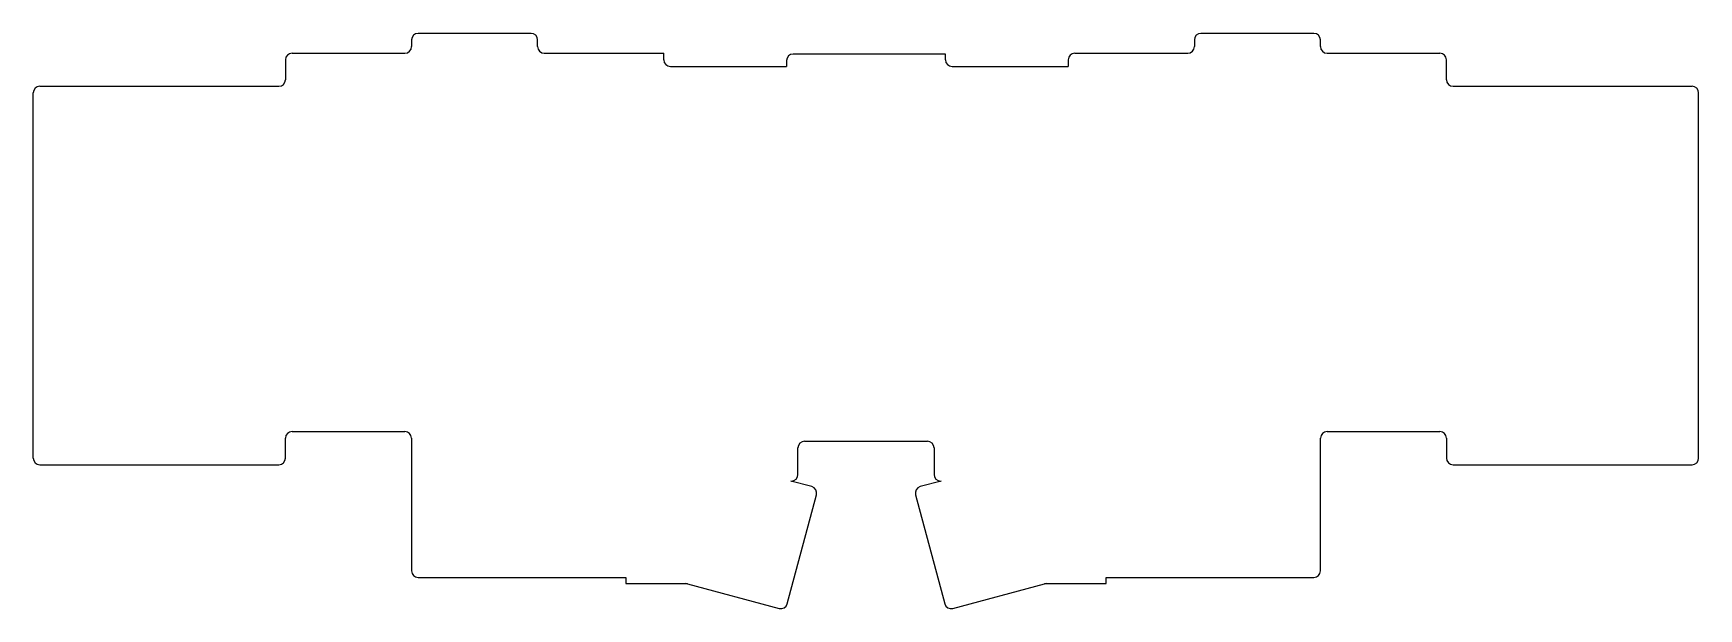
# Model space of a CAD drawing. Header units: millimetres. Extents: x -10 to 242, y -31 to 56.
import ezdxf

# ---------------------------------------------------------------- set-up
doc = ezdxf.new("R2010")
doc.units = ezdxf.units.MM

msp = doc.modelspace()

# ---------------------------------------------------------------- linework, layer by layer
at = {"linetype": 'CONTINUOUS'}
for p, q in [((65.67, 55.62), (48.62, 55.62)), ((183.93, 55.62), (166.88, 55.62)), ((47.62, 54.62), (47.62, 53.62)), ((66.67, 53.62), (66.67, 54.62)), ((165.88, 54.62), (165.88, 53.62)), ((184.93, 53.62), (184.93, 54.62)), ((28.57, 51.62), (28.57, 48.62)), ((29.57, 52.62), (46.62, 52.62)), ((67.67, 52.62), (85.72, 52.62)), ((85.72, 51.62), (85.72, 52.62)), ((86.72, 50.62), (104.28, 50.62)), ((104.28, 51.5), (104.28, 50.62)), ((128.28, 52.5), (105.28, 52.5)), ((128.28, 51.62), (128.28, 52.5)), ((129.28, 50.62), (146.82, 50.62)), ((146.82, 51.62), (146.82, 50.62)), ((147.82, 52.62), (164.88, 52.62)), ((185.93, 52.62), (202.97, 52.62)), ((203.97, 48.62), (203.97, 51.62)), ((-9.53, -8.53), (-9.53, 46.62)), ((-8.53, 47.62), (27.57, 47.62)), ((204.97, 47.62), (241.07, 47.62)), ((242.07, -8.53), (242.07, 46.62)), ((29.57, -4.53), (46.6, -4.53)), ((185.95, -4.53), (202.97, -4.53)), ((28.57, -8.53), (28.57, -5.53)), ((47.6, -5.53), (47.6, -12)), ((106, -11), (106, -7)), ((107, -6), (125.55, -6)), ((126.55, -7), (126.55, -11)), ((184.95, -12), (184.95, -5.53)), ((203.97, -5.53), (203.97, -8.53)), ((-8.53, -9.53), (27.57, -9.53)), ((204.97, -9.53), (241.07, -9.53)), ((47.6, -12), (47.62, -12)), ((47.62, -12), (47.62, -25.57)), ((108.09, -12.85), (104.93, -12)), ((104.93, -12), (105, -12)), ((127.62, -12), (124.46, -12.85)), ((127.55, -12), (127.62, -12)), ((184.93, -25.57), (184.93, -12)), ((184.93, -12), (184.95, -12)), ((104.38, -30.54), (108.8, -14.07)), ((123.75, -14.07), (128.17, -30.54)), ((48.62, -26.57), (80, -26.57)), ((80, -26.57), (80, -27.5)), ((80, -27.5), (89.05, -27.5)), ((89.3, -27.53), (103.16, -31.25)), ((129.39, -31.25), (143.25, -27.53)), ((143.5, -27.5), (152.55, -27.5)), ((152.55, -26.57), (183.93, -26.57)), ((152.55, -27.5), (152.55, -26.57))]:
    msp.add_line(p, q, dxfattribs=at)
for centre, start, end in [((48.62, 54.62), 90, 180), ((65.67, 54.62), 0, 90), ((166.88, 54.62), 90, 180), ((183.93, 54.62), 0, 90), ((46.62, 53.62), 270, 0), ((67.67, 53.62), 180, 270), ((164.88, 53.62), 270, 0), ((185.93, 53.62), 180, 270), ((29.57, 51.62), 90, 180), ((86.72, 51.62), 180, 270), ((105.28, 51.5), 90, 180), ((129.28, 51.62), 180, 270), ((147.82, 51.62), 90, 180), ((202.97, 51.62), 0, 90), ((27.57, 48.62), 270, 0), ((204.97, 48.62), 180, 270), ((-8.53, 46.62), 90, 180), ((241.07, 46.62), 0, 90), ((29.57, -5.53), 90, 180), ((46.6, -5.53), 0, 90), ((185.95, -5.53), 90, 180), ((202.97, -5.53), 0, 90), ((107, -7), 90, 180), ((125.55, -7), 0, 90), ((-8.53, -8.53), 180, 270), ((27.57, -8.53), 270, 0), ((204.97, -8.53), 180, 270), ((241.07, -8.53), 270, 0), ((105, -11), 270, 0), ((127.55, -11), 180, 270), ((107.83, -13.81), 345, 75), ((124.72, -13.81), 105, 195), ((48.62, -25.57), 180, 270), ((89.05, -28.5), 75, 90), ((143.5, -28.5), 90, 105), ((183.93, -25.57), 270, 0), ((103.42, -30.28), 255, 345), ((129.13, -30.28), 195, 285)]:
    msp.add_arc(centre, 1, start, end, dxfattribs=at)

doc.saveas('drawing.dxf')
